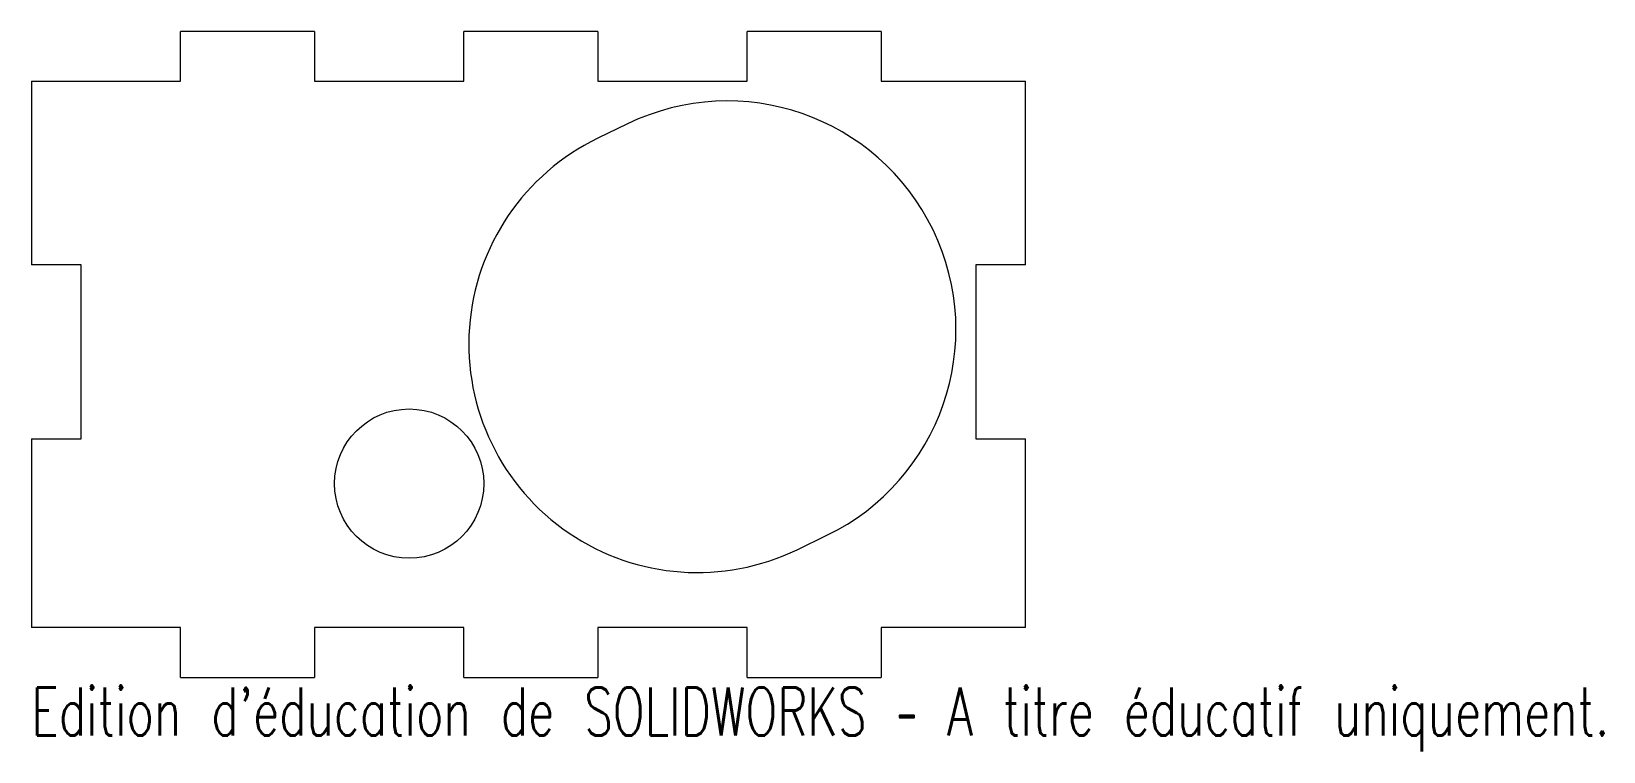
# Model space of a CAD drawing. Header units: millimetres. Extents: x -50 to 108, y -40 to 32.
import ezdxf

# ---------------------------------------------------------------- set-up
doc = ezdxf.new("R2010")
doc.units = ezdxf.units.MM
doc.styles.add('SLDTEXTSTYLE0', font='TXT', dxfattribs={"width": 0.7, "bigfont": 'bigfont'})

msp = doc.modelspace()

# ---------------------------------------------------------------- linework, layer by layer
at = {"color": 7, "linetype": 'Continuous', "lineweight": 15}
for p, q in [((-35, 27.49), (-35, 32.5)), ((-21.51, 32.5), (-35, 32.5)), ((-21.51, 32.5), (-21.51, 27.49)), ((-6.5, 27.49), (-6.5, 32.5)), ((6.99, 32.5), (-6.5, 32.5)), ((6.99, 32.5), (6.99, 27.49)), ((22, 27.49), (22, 32.5)), ((35.49, 32.5), (22, 32.5)), ((35.49, 32.5), (35.49, 27.49)), ((-50, 27.49), (-35, 27.49)), ((-50, 27.49), (-50, 9)), ((-21.51, 27.49), (-6.5, 27.49)), ((6.99, 27.49), (22, 27.49)), ((35.49, 27.49), (50, 27.49)), ((50, 9), (50, 27.49)), ((9.97, 23.2), (6.97, 21.75)), ((-45, 9), (-50, 9)), ((-45, -8.5), (-45, 9)), ((50, 9), (45, 9)), ((45, 9), (45, -8.5)), ((-50, -8.5), (-45, -8.5)), ((-50, -8.5), (-50, -27.49)), ((45, -8.5), (50, -8.5)), ((50, -27.49), (50, -8.5)), ((27.03, -19.65), (30.03, -18.2)), ((-35, -27.49), (-50, -27.49)), ((-35, -32.5), (-35, -27.49)), ((-6.5, -27.49), (-21.51, -27.49)), ((-21.51, -27.49), (-21.51, -32.5)), ((-6.5, -32.5), (-6.5, -27.49)), ((22, -27.49), (6.99, -27.49)), ((6.99, -27.49), (6.99, -32.5)), ((22, -32.5), (22, -27.49)), ((50, -27.49), (35.49, -27.49)), ((35.49, -27.49), (35.49, -32.5)), ((-35, -32.5), (-21.51, -32.5)), ((-6.5, -32.5), (6.99, -32.5)), ((22, -32.5), (35.49, -32.5))]:
    msp.add_line(p, q, dxfattribs=at)
msp.add_circle((-12, -13), 7.51, dxfattribs=at)
for centre, start, end in [((20, 2.5), 295.8444, 115.8444), ((17, 1.05), 115.8444, 295.8444)]:
    msp.add_arc(centre, 23, start, end, dxfattribs=at)

# ---------------------------------------------------------------- texts
at = {"color": 7, "linetype": 'Continuous', "insert": (-50, -33.52), "char_height": 4.8336, "attachment_point": 1, "style": 'SLDTEXTSTYLE0'}
msp.add_mtext("Edition d'éducation de SOLIDWORKS – A titre éducatif uniquement.", dxfattribs=at)

doc.saveas('drawing.dxf')
